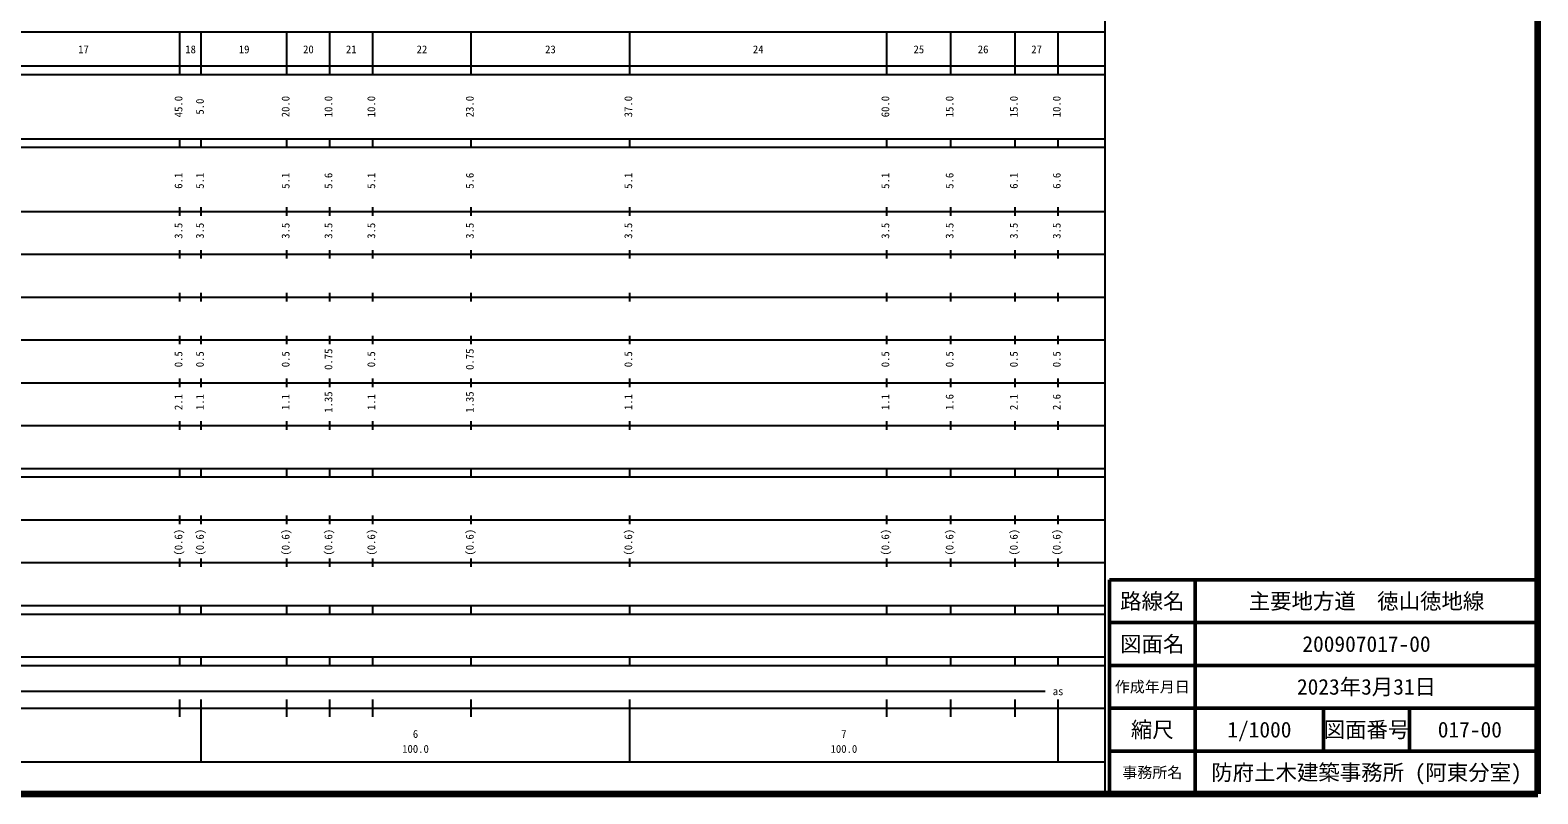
# Model space of a CAD drawing. Units: millimetres, scale not verified. Extents: x 40000 to 680000, y 20000 to 380000.
# Drawn here: x 328044 to 680000, y 20000 to 198357 of the extents above; entities that cross this region are included whole.
import ezdxf
from ezdxf.enums import TextEntityAlignment as Align

# ---------------------------------------------------------------- set-up
doc = ezdxf.new("R2010")
doc.units = ezdxf.units.MM
doc.header["$LTSCALE"] = 1000
for name, color, linetype, lineweight in [('M-TTL', 2, 'Continuous', 140), ('M-TTL-BAND', 7, 'Continuous', 25), ('M-TTL-FRAM', 2, 'Continuous', 50), ('M-TTL-LINE', 7, 'Continuous', 50)]:
    doc.layers.add(name, color=color, linetype=linetype, lineweight=lineweight)
doc.layers.add('M-TTL-TXT', color=7, linetype='Continuous')
doc.styles.add('ＭＳ ゴシック', font='')
doc.styles.get('ＭＳ ゴシック').set_extended_font_data('MS Gothic')

msp = doc.modelspace()

# ---------------------------------------------------------------- linework, layer by layer
at = {"layer": 'M-TTL'}
for p, q in [((680000, 20000), (680000, 380000)), ((40000, 20000), (680000, 20000))]:
    msp.add_line(p, q, dxfattribs=at)
at = {"layer": 'M-TTL-BAND'}
for p, q in [((579000, 20000), (579000, 370000)), ((68000, 198000), (579000, 198000)), ((363000, 188000), (363000, 198000)), ((368000, 188000), (368000, 198000)), ((388000, 188000), (388000, 198000)), ((398000, 188000), (398000, 198000)), ((408000, 188000), (408000, 198000)), ((431000, 188000), (431000, 198000)), ((468000, 188000), (468000, 198000)), ((528000, 188000), (528000, 198000)), ((543000, 188000), (543000, 198000)), ((558000, 188000), (558000, 198000)), ((568000, 188000), (568000, 198000)), ((40000, 190000), (579000, 190000)), ((40000, 188000), (579000, 188000)), ((40000, 173000), (579000, 173000)), ((363000, 171000), (363000, 173000)), ((368000, 171000), (368000, 173000)), ((388000, 171000), (388000, 173000)), ((398000, 171000), (398000, 173000)), ((408000, 171000), (408000, 173000)), ((431000, 171000), (431000, 173000)), ((468000, 171000), (468000, 173000)), ((528000, 171000), (528000, 173000)), ((543000, 171000), (543000, 173000)), ((558000, 171000), (558000, 173000)), ((568000, 171000), (568000, 173000)), ((40000, 171000), (579000, 171000)), ((40000, 156000), (579000, 156000)), ((363000, 155000), (363000, 157000)), ((368000, 155000), (368000, 157000)), ((388000, 155000), (388000, 157000)), ((398000, 155000), (398000, 157000)), ((408000, 155000), (408000, 157000)), ((431000, 155000), (431000, 157000)), ((468000, 155000), (468000, 157000)), ((528000, 155000), (528000, 157000)), ((543000, 155000), (543000, 157000)), ((558000, 155000), (558000, 157000)), ((568000, 155000), (568000, 157000)), ((46000, 146000), (579000, 146000)), ((363000, 145000), (363000, 147000)), ((368000, 145000), (368000, 147000)), ((388000, 145000), (388000, 147000)), ((398000, 145000), (398000, 147000)), ((408000, 145000), (408000, 147000)), ((431000, 145000), (431000, 147000)), ((468000, 145000), (468000, 147000)), ((528000, 145000), (528000, 147000)), ((543000, 145000), (543000, 147000)), ((558000, 145000), (558000, 147000)), ((568000, 145000), (568000, 147000)), ((52000, 136000), (579000, 136000)), ((363000, 135000), (363000, 137000)), ((368000, 135000), (368000, 137000)), ((388000, 135000), (388000, 137000)), ((398000, 135000), (398000, 137000)), ((408000, 135000), (408000, 137000)), ((431000, 135000), (431000, 137000)), ((468000, 135000), (468000, 137000)), ((528000, 135000), (528000, 137000)), ((543000, 135000), (543000, 137000)), ((558000, 135000), (558000, 137000)), ((568000, 135000), (568000, 137000)), ((363000, 125000), (363000, 127000)), ((368000, 125000), (368000, 127000)), ((388000, 125000), (388000, 127000)), ((398000, 125000), (398000, 127000)), ((408000, 125000), (408000, 127000)), ((431000, 125000), (431000, 127000)), ((468000, 125000), (468000, 127000)), ((528000, 125000), (528000, 127000)), ((543000, 125000), (543000, 127000)), ((558000, 125000), (558000, 127000)), ((568000, 125000), (568000, 127000)), ((46000, 126000), (579000, 126000)), ((363000, 115000), (363000, 117000)), ((368000, 115000), (368000, 117000)), ((388000, 115000), (388000, 117000)), ((398000, 115000), (398000, 117000)), ((408000, 115000), (408000, 117000)), ((431000, 115000), (431000, 117000)), ((468000, 115000), (468000, 117000)), ((528000, 115000), (528000, 117000)), ((543000, 115000), (543000, 117000)), ((558000, 115000), (558000, 117000)), ((568000, 115000), (568000, 117000)), ((52000, 116000), (579000, 116000)), ((46000, 106000), (579000, 106000)), ((363000, 105000), (363000, 107000)), ((368000, 105000), (368000, 107000)), ((388000, 105000), (388000, 107000)), ((398000, 105000), (398000, 107000)), ((408000, 105000), (408000, 107000)), ((431000, 105000), (431000, 107000)), ((468000, 105000), (468000, 107000)), ((528000, 105000), (528000, 107000)), ((543000, 105000), (543000, 107000)), ((558000, 105000), (558000, 107000)), ((568000, 105000), (568000, 107000)), ((40000, 96000), (579000, 96000)), ((363000, 94000), (363000, 96000)), ((368000, 94000), (368000, 96000)), ((388000, 94000), (388000, 96000)), ((398000, 94000), (398000, 96000)), ((408000, 94000), (408000, 96000)), ((431000, 94000), (431000, 96000)), ((468000, 94000), (468000, 96000)), ((528000, 94000), (528000, 96000)), ((543000, 94000), (543000, 96000)), ((558000, 94000), (558000, 96000)), ((568000, 94000), (568000, 96000)), ((40000, 94000), (579000, 94000)), ((363000, 83000), (363000, 85000)), ((368000, 83000), (368000, 85000)), ((388000, 83000), (388000, 85000)), ((398000, 83000), (398000, 85000)), ((408000, 83000), (408000, 85000)), ((431000, 83000), (431000, 85000)), ((468000, 83000), (468000, 85000)), ((528000, 83000), (528000, 85000)), ((543000, 83000), (543000, 85000)), ((558000, 83000), (558000, 85000)), ((568000, 83000), (568000, 85000)), ((49000, 84000), (579000, 84000)), ((40000, 74000), (579000, 74000)), ((363000, 73000), (363000, 75000)), ((368000, 73000), (368000, 75000)), ((388000, 73000), (388000, 75000)), ((398000, 73000), (398000, 75000)), ((408000, 73000), (408000, 75000)), ((431000, 73000), (431000, 75000)), ((468000, 73000), (468000, 75000)), ((528000, 73000), (528000, 75000)), ((543000, 73000), (543000, 75000)), ((558000, 73000), (558000, 75000)), ((568000, 73000), (568000, 75000)), ((40000, 64000), (579000, 64000)), ((363000, 62000), (363000, 64000)), ((368000, 62000), (368000, 64000)), ((388000, 62000), (388000, 64000)), ((398000, 62000), (398000, 64000)), ((408000, 62000), (408000, 64000)), ((431000, 62000), (431000, 64000)), ((468000, 62000), (468000, 64000)), ((528000, 62000), (528000, 64000)), ((543000, 62000), (543000, 64000)), ((558000, 62000), (558000, 64000)), ((568000, 62000), (568000, 64000)), ((40000, 62000), (579000, 62000)), ((40000, 52000), (579000, 52000)), ((40000, 50000), (579000, 50000)), ((363000, 50000), (363000, 52000)), ((368000, 50000), (368000, 52000)), ((388000, 50000), (388000, 52000)), ((398000, 50000), (398000, 52000)), ((408000, 50000), (408000, 52000)), ((431000, 50000), (431000, 52000)), ((468000, 50000), (468000, 52000)), ((528000, 50000), (528000, 52000)), ((543000, 50000), (543000, 52000)), ((558000, 50000), (558000, 52000)), ((568000, 50000), (568000, 52000)), ((71000, 44000), (565000, 44000)), ((40000, 40000), (579000, 40000)), ((363000, 38000), (363000, 42000)), ((368000, 27500), (368000, 42000)), ((388000, 38000), (388000, 42000)), ((398000, 38000), (398000, 42000)), ((408000, 38000), (408000, 42000)), ((431000, 38000), (431000, 42000)), ((468000, 27500), (468000, 42000)), ((528000, 38000), (528000, 42000)), ((543000, 38000), (543000, 42000)), ((558000, 38000), (558000, 42000)), ((568000, 27500), (568000, 42000)), ((68000, 27500), (579000, 27500))]:
    msp.add_line(p, q, dxfattribs=at)
at = {"layer": 'M-TTL-FRAM'}
for p, q in [((680000, 70000), (580000, 70000)), ((580000, 70000), (580000, 20000))]:
    msp.add_line(p, q, dxfattribs=at)
at = {"layer": 'M-TTL-LINE'}
for p, q in [((600000, 70000), (600000, 20000)), ((680000, 60000), (580000, 60000)), ((680000, 50000), (580000, 50000)), ((680000, 40000), (580000, 40000)), ((630000, 40000), (630000, 30000)), ((650000, 40000), (650000, 30000)), ((680000, 30000), (580000, 30000))]:
    msp.add_line(p, q, dxfattribs=at)

# ---------------------------------------------------------------- texts
at = {"layer": 'M-TTL-BAND', "style": 'ＭＳ ゴシック'}
for s, p in [('17', (340500, 192405)), ('18', (365500, 192405)), ('19', (378000, 192405)), ('20', (393000, 192405)), ('21', (403000, 192405)), ('22', (419500, 192405)), ('23', (449500, 192405)), ('24', (498000, 192405)), ('25', (535500, 192405)), ('26', (550500, 192405)), ('27', (563000, 192405)), ('as', (568000, 42500)), ('6', (418000, 32523)), ('7', (518000, 32523)), ('100.0', (418000, 29033)), ('100.0', (518000, 29033))]:
    msp.add_text(s, height=1833, dxfattribs=at).set_placement(p, align=Align.BOTTOM_CENTER)
for s, p in [('45.0', (364135, 180500)), ('5.0', (369135, 180500)), ('20.0', (389135, 180500)), ('10.0', (399135, 180500)), ('10.0', (409135, 180500)), ('23.0', (432135, 180500)), ('37.0', (469135, 180500)), ('60.0', (529135, 180500)), ('15.0', (544135, 180500)), ('15.0', (559135, 180500)), ('10.0', (569135, 180500)), ('6.1', (364135, 163174)), ('5.1', (369135, 163174)), ('5.1', (389135, 163174)), ('5.6', (399135, 163174)), ('5.1', (409135, 163174)), ('5.6', (432135, 163174)), ('5.1', (469135, 163174)), ('5.1', (529135, 163174)), ('5.6', (544135, 163174)), ('6.1', (559135, 163174)), ('6.6', (569135, 163174)), ('3.5', (364135, 151500)), ('3.5', (369135, 151500)), ('3.5', (389135, 151500)), ('3.5', (399135, 151500)), ('3.5', (409135, 151500)), ('3.5', (432135, 151500)), ('3.5', (469135, 151500)), ('3.5', (529135, 151500)), ('3.5', (544135, 151500)), ('3.5', (559135, 151500)), ('3.5', (569135, 151500)), ('0.5', (364135, 121500)), ('0.5', (369135, 121500)), ('0.5', (389135, 121500)), ('0.75', (399135, 121500)), ('0.5', (409135, 121500)), ('0.75', (432135, 121500)), ('0.5', (469135, 121500)), ('0.5', (529135, 121500)), ('0.5', (544135, 121500)), ('0.5', (559135, 121500)), ('0.5', (569135, 121500)), ('2.1', (364135, 111500)), ('1.1', (369135, 111500)), ('1.1', (389135, 111500)), ('1.35', (399135, 111500)), ('1.1', (409135, 111500)), ('1.35', (432135, 111500)), ('1.1', (469135, 111500)), ('1.1', (529135, 111500)), ('1.6', (544135, 111500)), ('2.1', (559135, 111500)), ('2.6', (569135, 111500)), ('(0.6)', (364135, 78764)), ('(0.6)', (369135, 78764)), ('(0.6)', (389135, 78764)), ('(0.6)', (399135, 78764)), ('(0.6)', (409135, 78764)), ('(0.6)', (432135, 78764)), ('(0.6)', (469135, 78764)), ('(0.6)', (529135, 78764)), ('(0.6)', (544135, 78764)), ('(0.6)', (559135, 78764)), ('(0.6)', (569135, 78764))]:
    msp.add_text(s, height=1833, rotation=90, dxfattribs=at).set_placement(p, align=Align.BOTTOM_CENTER)
at = {"layer": 'M-TTL-TXT', "style": 'ＭＳ ゴシック'}
for s, height, p in [('路線名', 3666, (590000, 65000)), ('路線名', 3666, (590000, 65000)), ('主要地方道\u3000徳山徳地線', 3666, (640000, 65000)), ('図面名', 3666, (590000, 55000)), ('図面名', 3666, (590000, 55000)), ('200907017-00', 3666, (640000, 55000)), ('作成年月日', 2566, (590000, 45000)), ('作成年月日', 2566, (590000, 45000)), ('2023年3月31日', 3666, (640000, 45000)), ('縮尺', 3666, (590000, 35000)), ('縮尺', 3666, (590000, 35000)), ('1/1000', 3666, (615000, 35000)), ('図面番号', 3666, (640000, 35000)), ('図面番号', 3666, (640000, 35000)), ('017-00', 3666, (664125, 35000)), ('事務所名', 2566, (590000, 25000)), ('事務所名', 2566, (590000, 25000)), ('防府土木建築事務所 (阿東分室)', 3666, (640000, 25000))]:
    msp.add_text(s, height=height, dxfattribs=at).set_placement(p, align=Align.MIDDLE_CENTER)

doc.saveas('drawing.dxf')
